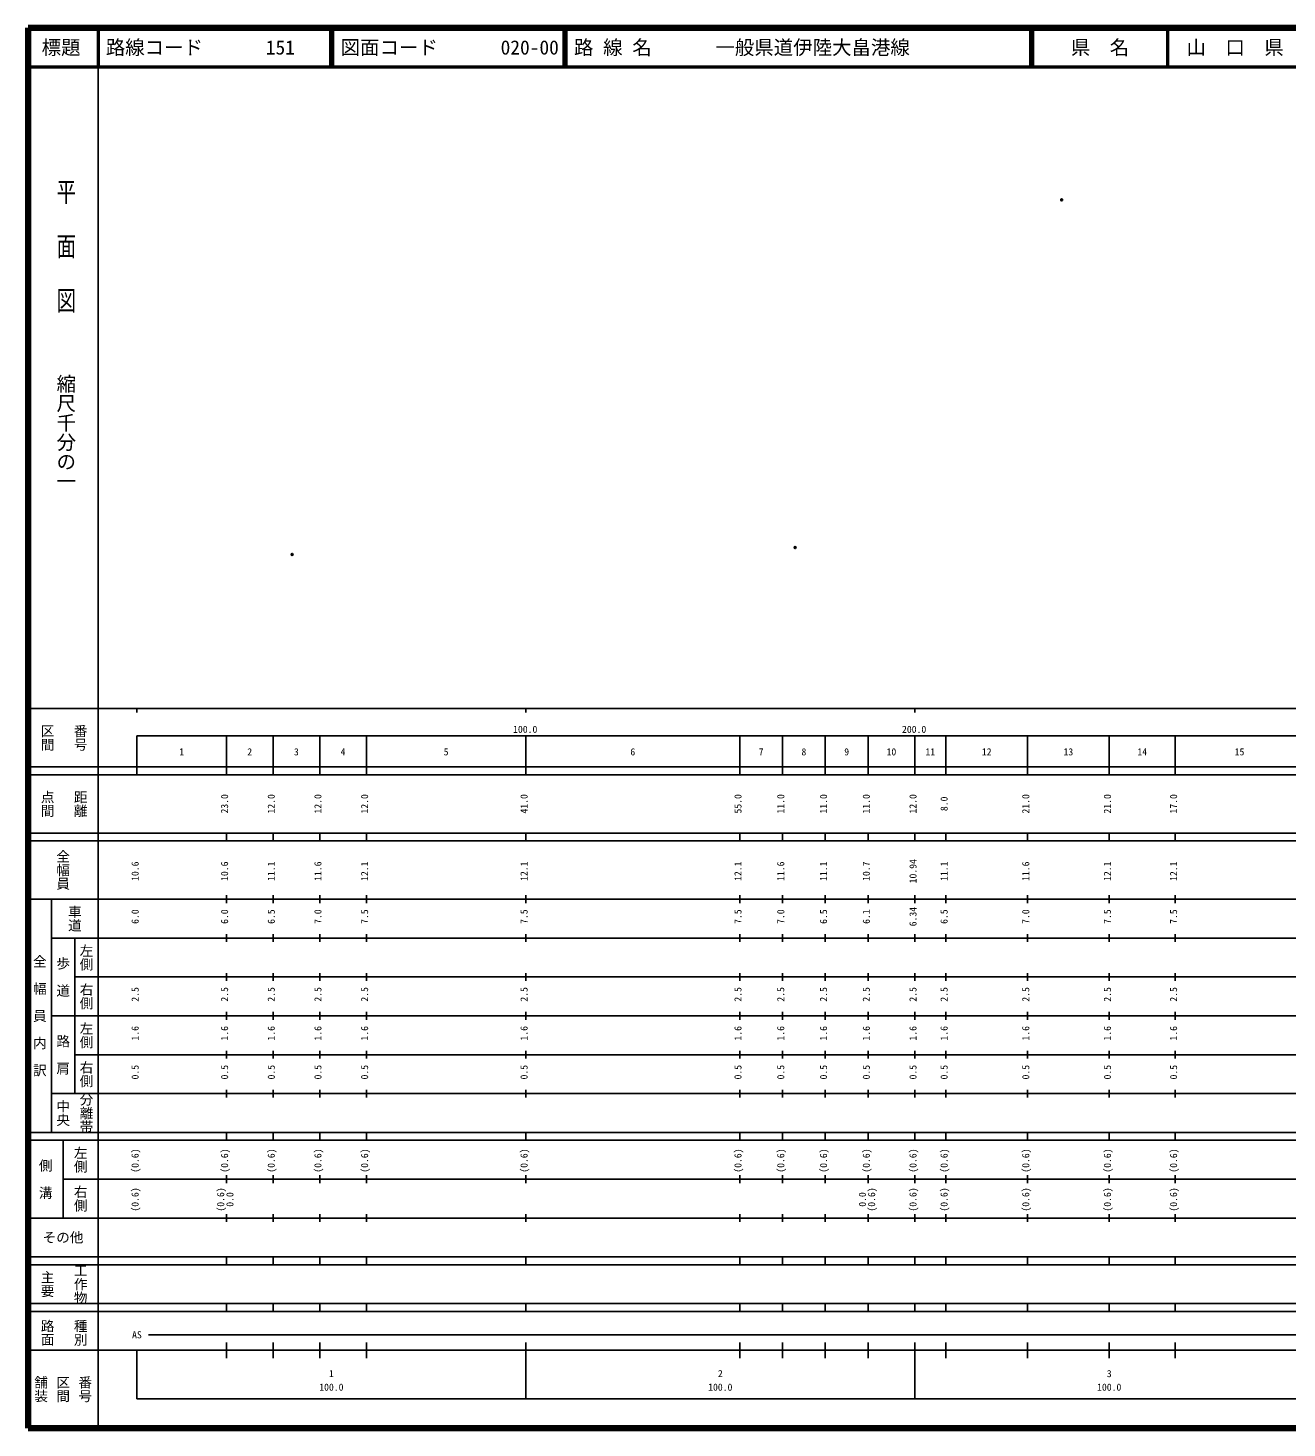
# Model space of a CAD drawing. Units: millimetres on the paper. Extents: x 40 to 680, y 20 to 380.
# Drawn here: x 40 to 363.7, y 20 to 380 of the extents above; entities that cross this region are included whole.
import ezdxf
from ezdxf.enums import TextEntityAlignment as Align

# ---------------------------------------------------------------- set-up
doc = ezdxf.new("R2010")
doc.units = ezdxf.units.MM
doc.header["$PDMODE"] = 32
doc.header["$PDSIZE"] = 0.5
doc.layers.add('M-OTRS', color=6, linetype='Continuous')
doc.layers.add('M-TTL-TXT', color=7, linetype='Continuous')
for name, color, linetype, lineweight in [('M-TTL', 2, 'Continuous', 140), ('M-TTL-BAND', 7, 'Continuous', 25), ('M-TTL-LINE', 7, 'Continuous', 50)]:
    doc.layers.add(name, color=color, linetype=linetype, lineweight=lineweight)
doc.styles.add('@ＭＳ ゴシック', font='')
doc.styles.add('ＭＳ ゴシック', font='')
doc.styles.get('@ＭＳ ゴシック').set_extended_font_data('@MS Gothic')
doc.styles.get('ＭＳ ゴシック').set_extended_font_data('MS Gothic')

msp = doc.modelspace()

# ---------------------------------------------------------------- linework, layer by layer
at = {"layer": 'M-OTRS'}
for p in [(305.772, 335.798), (107.907, 244.645), (237.238, 246.396)]:
    msp.add_point(p, dxfattribs=at)
at = {"layer": 'M-TTL'}
for p, q in [((40, 380), (40, 20)), ((680, 380), (40, 380)), ((40, 20), (680, 20))]:
    msp.add_line(p, q, dxfattribs=at)
at = {"layer": 'M-TTL-BAND'}
for p, q in [((58, 370), (58, 20)), ((40, 205), (579, 205)), ((68, 205), (68, 204)), ((168, 205), (168, 204)), ((268, 205), (268, 204)), ((68, 198), (579, 198)), ((68, 198), (68, 188)), ((91, 188), (91, 198)), ((103, 188), (103, 198)), ((115, 188), (115, 198)), ((127, 188), (127, 198)), ((168, 188), (168, 198)), ((223, 188), (223, 198)), ((234, 188), (234, 198)), ((245, 188), (245, 198)), ((256, 188), (256, 198)), ((268, 188), (268, 198)), ((276, 188), (276, 198)), ((297, 188), (297, 198)), ((318, 188), (318, 198)), ((335, 188), (335, 198)), ((40, 190), (579, 190)), ((40, 188), (579, 188)), ((40, 173), (579, 173)), ((91, 171), (91, 173)), ((103, 171), (103, 173)), ((115, 171), (115, 173)), ((127, 171), (127, 173)), ((168, 171), (168, 173)), ((223, 171), (223, 173)), ((234, 171), (234, 173)), ((245, 171), (245, 173)), ((256, 171), (256, 173)), ((268, 171), (268, 173)), ((276, 171), (276, 173)), ((297, 171), (297, 173)), ((318, 171), (318, 173)), ((335, 171), (335, 173)), ((40, 171), (579, 171)), ((40, 156), (579, 156)), ((46, 96), (46, 156)), ((91, 155), (91, 157)), ((103, 155), (103, 157)), ((115, 155), (115, 157)), ((127, 155), (127, 157)), ((168, 155), (168, 157)), ((223, 155), (223, 157)), ((234, 155), (234, 157)), ((245, 155), (245, 157)), ((256, 155), (256, 157)), ((268, 155), (268, 157)), ((276, 155), (276, 157)), ((297, 155), (297, 157)), ((318, 155), (318, 157)), ((335, 155), (335, 157)), ((46, 146), (579, 146)), ((52, 146), (52, 106)), ((91, 145), (91, 147)), ((103, 145), (103, 147)), ((115, 145), (115, 147)), ((127, 145), (127, 147)), ((168, 145), (168, 147)), ((223, 145), (223, 147)), ((234, 145), (234, 147)), ((245, 145), (245, 147)), ((256, 145), (256, 147)), ((268, 145), (268, 147)), ((276, 145), (276, 147)), ((297, 145), (297, 147)), ((318, 145), (318, 147)), ((335, 145), (335, 147)), ((91, 135), (91, 137)), ((103, 135), (103, 137)), ((115, 135), (115, 137)), ((127, 135), (127, 137)), ((168, 135), (168, 137)), ((223, 135), (223, 137)), ((234, 135), (234, 137)), ((245, 135), (245, 137)), ((256, 135), (256, 137)), ((268, 135), (268, 137)), ((276, 135), (276, 137)), ((297, 135), (297, 137)), ((318, 135), (318, 137)), ((335, 135), (335, 137)), ((52, 136), (579, 136)), ((46, 126), (579, 126)), ((91, 125), (91, 127)), ((103, 125), (103, 127)), ((115, 125), (115, 127)), ((127, 125), (127, 127)), ((168, 125), (168, 127)), ((223, 125), (223, 127)), ((234, 125), (234, 127)), ((245, 125), (245, 127)), ((256, 125), (256, 127)), ((268, 125), (268, 127)), ((276, 125), (276, 127)), ((297, 125), (297, 127)), ((318, 125), (318, 127)), ((335, 125), (335, 127)), ((52, 116), (579, 116)), ((91, 115), (91, 117)), ((103, 115), (103, 117)), ((115, 115), (115, 117)), ((127, 115), (127, 117)), ((168, 115), (168, 117)), ((223, 115), (223, 117)), ((234, 115), (234, 117)), ((245, 115), (245, 117)), ((256, 115), (256, 117)), ((268, 115), (268, 117)), ((276, 115), (276, 117)), ((297, 115), (297, 117)), ((318, 115), (318, 117)), ((335, 115), (335, 117)), ((46, 106), (579, 106)), ((91, 105), (91, 107)), ((103, 105), (103, 107)), ((115, 105), (115, 107)), ((127, 105), (127, 107)), ((168, 105), (168, 107)), ((223, 105), (223, 107)), ((234, 105), (234, 107)), ((245, 105), (245, 107)), ((256, 105), (256, 107)), ((268, 105), (268, 107)), ((276, 105), (276, 107)), ((297, 105), (297, 107)), ((318, 105), (318, 107)), ((335, 105), (335, 107)), ((40, 96), (579, 96)), ((40, 94), (579, 94)), ((49, 94), (49, 74)), ((91, 94), (91, 96)), ((103, 94), (103, 96)), ((115, 94), (115, 96)), ((127, 94), (127, 96)), ((168, 94), (168, 96)), ((223, 94), (223, 96)), ((234, 94), (234, 96)), ((245, 94), (245, 96)), ((256, 94), (256, 96)), ((268, 94), (268, 96)), ((276, 94), (276, 96)), ((297, 94), (297, 96)), ((318, 94), (318, 96)), ((335, 94), (335, 96)), ((49, 84), (579, 84)), ((91, 83), (91, 85)), ((103, 83), (103, 85)), ((115, 83), (115, 85)), ((127, 83), (127, 85)), ((168, 83), (168, 85)), ((223, 83), (223, 85)), ((234, 83), (234, 85)), ((245, 83), (245, 85)), ((256, 83), (256, 85)), ((268, 83), (268, 85)), ((276, 83), (276, 85)), ((297, 83), (297, 85)), ((318, 83), (318, 85)), ((335, 83), (335, 85)), ((40, 74), (579, 74)), ((91, 73), (91, 75)), ((103, 73), (103, 75)), ((115, 73), (115, 75)), ((127, 73), (127, 75)), ((168, 73), (168, 75)), ((223, 73), (223, 75)), ((234, 73), (234, 75)), ((245, 73), (245, 75)), ((256, 73), (256, 75)), ((268, 73), (268, 75)), ((276, 73), (276, 75)), ((297, 73), (297, 75)), ((318, 73), (318, 75)), ((335, 73), (335, 75)), ((40, 64), (579, 64)), ((40, 62), (579, 62)), ((91, 62), (91, 64)), ((103, 62), (103, 64)), ((115, 62), (115, 64)), ((127, 62), (127, 64)), ((168, 62), (168, 64)), ((223, 62), (223, 64)), ((234, 62), (234, 64)), ((245, 62), (245, 64)), ((256, 62), (256, 64)), ((268, 62), (268, 64)), ((276, 62), (276, 64)), ((297, 62), (297, 64)), ((318, 62), (318, 64)), ((335, 62), (335, 64)), ((40, 52), (579, 52)), ((91, 50), (91, 52)), ((103, 50), (103, 52)), ((115, 50), (115, 52)), ((127, 50), (127, 52)), ((168, 50), (168, 52)), ((223, 50), (223, 52)), ((234, 50), (234, 52)), ((245, 50), (245, 52)), ((256, 50), (256, 52)), ((268, 50), (268, 52)), ((276, 50), (276, 52)), ((297, 50), (297, 52)), ((318, 50), (318, 52)), ((335, 50), (335, 52)), ((40, 50), (579, 50)), ((71, 44), (565, 44)), ((40, 40), (579, 40)), ((68, 40), (68, 27.5)), ((91, 38), (91, 42)), ((103, 38), (103, 42)), ((115, 38), (115, 42)), ((127, 38), (127, 42)), ((168, 27.5), (168, 42)), ((223, 38), (223, 42)), ((234, 38), (234, 42)), ((245, 38), (245, 42)), ((256, 38), (256, 42)), ((268, 27.5), (268, 42)), ((276, 38), (276, 42)), ((297, 38), (297, 42)), ((318, 38), (318, 42)), ((335, 38), (335, 42)), ((68, 27.5), (579, 27.5))]:
    msp.add_line(p, q, dxfattribs=at)
at = {"layer": 'M-TTL-LINE'}
for p, q in [((58, 380), (58, 370)), ((117.75, 380), (117.75, 370)), ((118.25, 380), (118.25, 370)), ((177.75, 380), (177.75, 370)), ((178.25, 380), (178.25, 370)), ((297.75, 380), (297.75, 370)), ((298.25, 380), (298.25, 370)), ((333, 380), (333, 370)), ((40, 370), (680, 370))]:
    msp.add_line(p, q, dxfattribs=at)

# ---------------------------------------------------------------- texts
at = {"layer": 'M-TTL-BAND', "style": '@ＭＳ ゴシック', "width": 1.4}
msp.add_text('平  面  図', height=3.666, rotation=270, dxfattribs=at).set_placement((49.777, 306.475), align=Align.MIDDLE_RIGHT)
at = {"layer": 'M-TTL-BAND', "style": '@ＭＳ ゴシック'}
msp.add_text('縮尺千分の一', height=3.666, rotation=270, dxfattribs=at).set_placement((49.777, 261.03), align=Align.MIDDLE_RIGHT)
for s, p in [('区間', (45, 197.5)), ('番号', (53.5, 197.5)), ('点間', (45, 180.5)), ('距離', (53.5, 180.5)), ('全幅員', (49, 163.5)), ('車道', (52, 151)), ('左側', (55, 141)), ('全\u3000幅\u3000員\u3000内\u3000訳', (43, 126)), ('歩\u3000道', (49, 136)), ('右側', (55, 131)), ('左側', (55, 121)), ('路\u3000肩', (49, 116)), ('右側', (55, 111)), ('分離帯', (55, 101)), ('中央', (49, 101)), ('左側', (53.5, 89)), ('側\u3000溝', (44.5, 84)), ('右側', (53.5, 79)), ('工作物', (53.5, 57)), ('主要', (45, 57)), ('路面', (45, 44.5)), ('種別', (53.5, 44.5)), ('舗装', (43.333, 30)), ('区間', (49, 30)), ('番号', (54.667, 30))]:
    msp.add_text(s, height=2.566, rotation=270, dxfattribs=at).set_placement(p, align=Align.MIDDLE_CENTER)
at = {"layer": 'M-TTL-BAND', "style": 'ＭＳ ゴシック'}
for s, p in [('100.0', (167.844, 198.195)), ('200.0', (267.844, 198.195)), ('1', (79.5, 192.405)), ('2', (97, 192.405)), ('3', (109, 192.405)), ('4', (121, 192.405)), ('5', (147.5, 192.405)), ('6', (195.5, 192.405)), ('7', (228.5, 192.405)), ('8', (239.5, 192.405)), ('9', (250.5, 192.405)), ('10', (262, 192.405)), ('11', (272, 192.405)), ('12', (286.5, 192.405)), ('13', (307.5, 192.405)), ('14', (326.5, 192.405)), ('15', (351.5, 192.405)), ('AS', (68, 42.5)), ('1', (118, 32.523)), ('2', (218, 32.523)), ('3', (318, 32.523)), ('100.0', (118, 29.033)), ('100.0', (218, 29.033)), ('100.0', (318, 29.033))]:
    msp.add_text(s, height=1.833, dxfattribs=at).set_placement(p, align=Align.BOTTOM_CENTER)
for s, p in [('23.0', (92, 180.5)), ('12.0', (104, 180.5)), ('12.0', (116, 180.5)), ('12.0', (128, 180.5)), ('41.0', (169, 180.5)), ('55.0', (224, 180.5)), ('11.0', (235, 180.5)), ('11.0', (246, 180.5)), ('11.0', (257, 180.5)), ('12.0', (269, 180.5)), ('8.0', (277, 180.5)), ('21.0', (298, 180.5)), ('21.0', (319, 180.5)), ('17.0', (336, 180.5)), ('10.94', (269, 163.174)), ('10.6', (69, 163.174)), ('10.6', (92, 163.174)), ('11.1', (104, 163.174)), ('11.6', (116, 163.174)), ('12.1', (128, 163.174)), ('12.1', (169, 163.174)), ('12.1', (224, 163.174)), ('11.6', (235, 163.174)), ('11.1', (246, 163.174)), ('10.7', (257, 163.174)), ('11.1', (277, 163.174)), ('11.6', (298, 163.174)), ('12.1', (319, 163.174)), ('12.1', (336, 163.174)), ('6.0', (69, 151.5)), ('6.0', (92, 151.5)), ('6.5', (104, 151.5)), ('7.0', (116, 151.5)), ('7.5', (128, 151.5)), ('7.5', (169, 151.5)), ('7.5', (224, 151.5)), ('7.0', (235, 151.5)), ('6.5', (246, 151.5)), ('6.1', (257, 151.5)), ('6.34', (269, 151.5)), ('6.5', (277, 151.5)), ('7.0', (298, 151.5)), ('7.5', (319, 151.5)), ('7.5', (336, 151.5)), ('2.5', (69, 131.5)), ('2.5', (92, 131.5)), ('2.5', (104, 131.5)), ('2.5', (116, 131.5)), ('2.5', (128, 131.5)), ('2.5', (169, 131.5)), ('2.5', (224, 131.5)), ('2.5', (235, 131.5)), ('2.5', (246, 131.5)), ('2.5', (257, 131.5)), ('2.5', (269, 131.5)), ('2.5', (277, 131.5)), ('2.5', (298, 131.5)), ('2.5', (319, 131.5)), ('2.5', (336, 131.5)), ('1.6', (69, 121.5)), ('1.6', (92, 121.5)), ('1.6', (104, 121.5)), ('1.6', (116, 121.5)), ('1.6', (128, 121.5)), ('1.6', (169, 121.5)), ('1.6', (224, 121.5)), ('1.6', (235, 121.5)), ('1.6', (246, 121.5)), ('1.6', (257, 121.5)), ('1.6', (269, 121.5)), ('1.6', (277, 121.5)), ('1.6', (298, 121.5)), ('1.6', (319, 121.5)), ('1.6', (336, 121.5)), ('0.5', (69, 111.5)), ('0.5', (92, 111.5)), ('0.5', (104, 111.5)), ('0.5', (116, 111.5)), ('0.5', (128, 111.5)), ('0.5', (169, 111.5)), ('0.5', (224, 111.5)), ('0.5', (235, 111.5)), ('0.5', (246, 111.5)), ('0.5', (257, 111.5)), ('0.5', (269, 111.5)), ('0.5', (277, 111.5)), ('0.5', (298, 111.5)), ('0.5', (319, 111.5)), ('0.5', (336, 111.5)), ('(0.6)', (69, 88.764)), ('(0.6)', (92, 88.764)), ('(0.6)', (104, 88.764)), ('(0.6)', (116, 88.764)), ('(0.6)', (128, 88.764)), ('(0.6)', (169, 88.764)), ('(0.6)', (224, 88.764)), ('(0.6)', (235, 88.764)), ('(0.6)', (246, 88.764)), ('(0.6)', (257, 88.764)), ('(0.6)', (269, 88.764)), ('(0.6)', (277, 88.764)), ('(0.6)', (298, 88.764)), ('(0.6)', (319, 88.764)), ('(0.6)', (336, 88.764)), ('(0.6)', (69, 78.764)), ('(0.6)', (91, 78.764)), ('0.0', (93.37, 78.764)), ('0.0', (256, 78.764)), ('(0.6)', (258.37, 78.764)), ('(0.6)', (269, 78.764)), ('(0.6)', (277, 78.764)), ('(0.6)', (298, 78.764)), ('(0.6)', (319, 78.764)), ('(0.6)', (336, 78.764))]:
    msp.add_text(s, height=1.833, rotation=90, dxfattribs=at).set_placement(p, align=Align.BOTTOM_CENTER)
msp.add_text('その他', height=2.566, dxfattribs=at).set_placement((49, 69), align=Align.MIDDLE_CENTER)
at = {"layer": 'M-TTL-TXT', "style": 'ＭＳ ゴシック'}
for s, p in [('標題', (48.5, 375)), ('県\u3000名', (315.625, 375)), ('山\u3000口\u3000県', (350.375, 375))]:
    msp.add_text(s, height=3.666, dxfattribs=at).set_placement(p, align=Align.MIDDLE_CENTER)
for s, p in [('路線コード', (60, 375)), ('151', (101.142, 375)), ('151', (101.142, 375)), ('151', (101.142, 375)), ('図面コード', (120.38, 375)), ('020-00', (161.521, 375)), ('路 線 名', (180.38, 375)), ('一般県道伊陸大畠港線', (216.734, 375))]:
    msp.add_text(s, height=3.666, dxfattribs=at).set_placement(p, align=Align.MIDDLE_LEFT)

doc.saveas('drawing.dxf')
